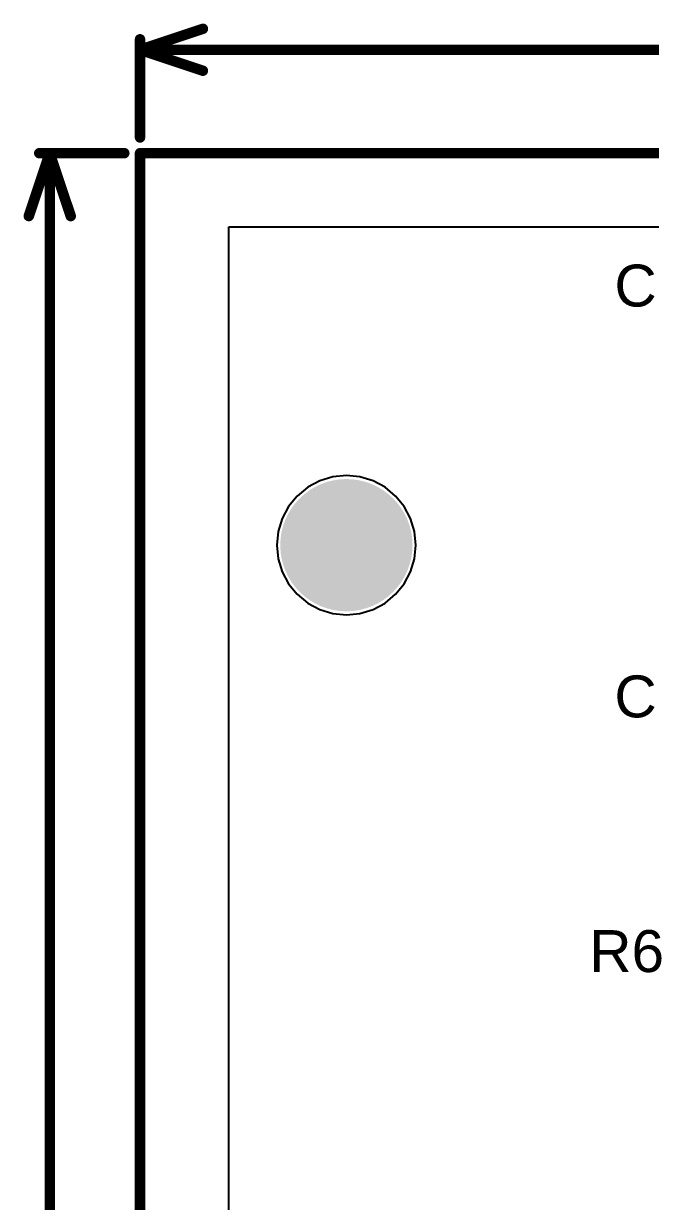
# Model space of a CAD drawing. Header units: millimetres. Extents: x -0.31 to 1.46, y -0.34 to 2.98.
# Drawn here: x -0.308 to 0.29, y 1.854 to 2.978 of the extents above; entities that cross this region are included whole.
import ezdxf

# ---------------------------------------------------------------- set-up
doc = ezdxf.new("R2010")
doc.units = ezdxf.units.MM
doc.header["$MEASUREMENT"] = 0
for name, color, linetype in [('BottomLayer', 5, 'Continuous'), ('BottomSolder', 6, 'Continuous'), ('Mechanical1', 6, 'Continuous'), ('Mechanical2', 216, 'Continuous'), ('MultiLayer', 9, 'Continuous'), ('PadHoleLayer', 156, 'Continuous'), ('TopLayer', 1, 'Continuous'), ('TopOverlay', 2, 'Continuous'), ('TopSolder', 216, 'Continuous')]:
    doc.layers.add(name, color=color, linetype=linetype)
doc.styles.add('Arial', font='', dxfattribs={"height": 0.2})
doc.styles.get('Arial').set_extended_font_data('Arial')

msp = doc.modelspace()

# ---------------------------------------------------------------- hatches: boundary and pattern name
at = {"layer": 'BottomLayer'}
h = msp.add_hatch(color=5, dxfattribs=at)
edge = h.paths.add_edge_path()
edge.add_arc((0, 2.4803), 0.0591, 0, 360)
at = {"layer": 'BottomSolder'}
h = msp.add_hatch(color=6, dxfattribs=at)
edge = h.paths.add_edge_path()
edge.add_arc((0, 2.4803), 0.0631, 0, 360)
at = {"layer": 'MultiLayer'}
h = msp.add_hatch(color=9, dxfattribs=at)
edge = h.paths.add_edge_path()
edge.add_arc((0, 2.4803), 0.0591, 0, 360)
at = {"layer": 'PadHoleLayer'}
h = msp.add_hatch(color=156, dxfattribs=at)
edge = h.paths.add_edge_path()
edge.add_arc((0, 2.4803), 0.0591, 0, 360)
at = {"layer": 'TopLayer'}
h = msp.add_hatch(color=1, dxfattribs=at)
edge = h.paths.add_edge_path()
edge.add_arc((0, 2.4803), 0.0591, 0, 360)
at = {"layer": 'TopSolder'}
h = msp.add_hatch(color=216, dxfattribs=at)
edge = h.paths.add_edge_path()
edge.add_arc((0, 2.4803), 0.0631, 0, 360)

# ---------------------------------------------------------------- linework, layer by layer
at = {"layer": 'BottomLayer'}
for p, q in [((-0.112, -0.26), (-0.112, 2.784)), ((-0.112, 2.784), (0.5118, 2.784)), ((-0.0254, 2.5416), (-0.0369, 2.5355)), ((-0.0129, 2.5454), (-0.0254, 2.5416)), ((0, 2.5467), (-0.0129, 2.5454)), ((0.0129, 2.5454), (0, 2.5467)), ((0.0254, 2.5416), (0.0129, 2.5454)), ((0.0369, 2.5355), (0.0254, 2.5416)), ((-0.0369, 2.5355), (-0.0469, 2.5272)), ((0.0469, 2.5272), (0.0369, 2.5355)), ((-0.0469, 2.5272), (-0.0552, 2.5172)), ((0.0552, 2.5172), (0.0469, 2.5272)), ((-0.0552, 2.5172), (-0.0613, 2.5057)), ((0.0613, 2.5057), (0.0552, 2.5172)), ((-0.0613, 2.5057), (-0.0651, 2.4933)), ((0.0651, 2.4933), (0.0613, 2.5057)), ((-0.0651, 2.4933), (-0.0664, 2.4803)), ((0.0664, 2.4803), (0.0651, 2.4933)), ((-0.0664, 2.4803), (-0.0651, 2.4674)), ((0.0651, 2.4674), (0.0664, 2.4803)), ((-0.0651, 2.4674), (-0.0613, 2.4549)), ((0.0613, 2.4549), (0.0651, 2.4674)), ((-0.0613, 2.4549), (-0.0552, 2.4434)), ((0.0552, 2.4434), (0.0613, 2.4549)), ((-0.0552, 2.4434), (-0.0469, 2.4334)), ((0.0469, 2.4334), (0.0552, 2.4434)), ((-0.0469, 2.4334), (-0.0369, 2.4251)), ((0.0369, 2.4251), (0.0469, 2.4334)), ((-0.0369, 2.4251), (-0.0254, 2.419)), ((-0.0254, 2.419), (-0.0129, 2.4152)), ((0.0129, 2.4152), (0.0254, 2.419)), ((0.0254, 2.419), (0.0369, 2.4251)), ((-0.0129, 2.4152), (0, 2.4139)), ((0, 2.4139), (0.0129, 2.4152))]:
    msp.add_line(p, q, dxfattribs=at)
at = {"layer": 'Mechanical1', "const_width": 0.01}
for points in [[(-0.1969, 2.953), (-0.1369, 2.973)], [(-0.1969, 2.8693), (-0.1969, 2.963)], [(-0.1969, 2.953), (-0.1369, 2.933)], [(-0.1969, 2.953), (0.403, 2.953)], [(-0.303, 2.7943), (-0.283, 2.8543)], [(-0.293, 2.8543), (-0.2119, 2.8543)], [(-0.283, 2.8543), (-0.263, 2.7943)], [(-0.283, 1.4498), (-0.283, 2.8543)]]:
    msp.add_lwpolyline(points, dxfattribs=at)
at = {"layer": 'Mechanical1', "const_width": 0.005}
for points in [[(-0.1994, 2.963, 1), (-0.1944, 2.963, 1)], [(-0.1394, 2.973, 1), (-0.1344, 2.973, 1)], [(-0.1994, 2.953, 1), (-0.1944, 2.953, 1)], [(-0.1994, 2.953, 1), (-0.1944, 2.953, 1)], [(-0.1994, 2.953, 1), (-0.1944, 2.953, 1)], [(-0.1394, 2.933, 1), (-0.1344, 2.933, 1)], [(-0.1994, 2.8693, 1), (-0.1944, 2.8693, 1)], [(-0.2955, 2.8543, 1), (-0.2905, 2.8543, 1)], [(-0.2855, 2.8543, 1), (-0.2805, 2.8543, 1)], [(-0.2855, 2.8543, 1), (-0.2805, 2.8543, 1)], [(-0.2855, 2.8543, 1), (-0.2805, 2.8543, 1)], [(-0.2144, 2.8543, 1), (-0.2094, 2.8543, 1)], [(-0.3055, 2.7943, 1), (-0.3005, 2.7943, 1)], [(-0.2655, 2.7943, 1), (-0.2605, 2.7943, 1)]]:
    msp.add_lwpolyline(points, format="xyb", close=True, dxfattribs=at)
at = {"layer": 'Mechanical2', "const_width": 0.01}
for points in [[(-0.1969, -0.3346), (-0.1969, 2.8543)], [(-0.1969, 2.8543), (1.4567, 2.8543)]]:
    msp.add_lwpolyline(points, dxfattribs=at)
at = {"layer": 'Mechanical2', "const_width": 0.005}
msp.add_lwpolyline([(-0.1994, 2.8543, 1), (-0.1944, 2.8543, 1)], format="xyb", close=True, dxfattribs=at)
msp.add_lwpolyline([(-0.1994, 2.8543, 1), (-0.1944, 2.8543, 1)], format="xyb", close=True, dxfattribs=at)
at = {"layer": 'TopLayer'}
for p, q in [((-0.112, -0.26), (-0.112, 2.784)), ((-0.112, 2.784), (1.374, 2.784)), ((-0.0254, 2.5416), (-0.0369, 2.5355)), ((-0.0129, 2.5454), (-0.0254, 2.5416)), ((0, 2.5467), (-0.0129, 2.5454)), ((0.0129, 2.5454), (0, 2.5467)), ((0.0254, 2.5416), (0.0129, 2.5454)), ((0.0369, 2.5355), (0.0254, 2.5416)), ((-0.0369, 2.5355), (-0.0469, 2.5272)), ((0.0469, 2.5272), (0.0369, 2.5355)), ((-0.0469, 2.5272), (-0.0552, 2.5172)), ((0.0552, 2.5172), (0.0469, 2.5272)), ((-0.0552, 2.5172), (-0.0613, 2.5057)), ((0.0613, 2.5057), (0.0552, 2.5172)), ((-0.0613, 2.5057), (-0.0651, 2.4933)), ((0.0651, 2.4933), (0.0613, 2.5057)), ((-0.0651, 2.4933), (-0.0664, 2.4803)), ((0.0664, 2.4803), (0.0651, 2.4933)), ((-0.0664, 2.4803), (-0.0651, 2.4674)), ((0.0651, 2.4674), (0.0664, 2.4803)), ((-0.0651, 2.4674), (-0.0613, 2.4549)), ((0.0613, 2.4549), (0.0651, 2.4674)), ((-0.0613, 2.4549), (-0.0552, 2.4434)), ((0.0552, 2.4434), (0.0613, 2.4549)), ((-0.0552, 2.4434), (-0.0469, 2.4334)), ((0.0469, 2.4334), (0.0552, 2.4434)), ((-0.0469, 2.4334), (-0.0369, 2.4251)), ((0.0369, 2.4251), (0.0469, 2.4334)), ((-0.0369, 2.4251), (-0.0254, 2.419)), ((-0.0254, 2.419), (-0.0129, 2.4152)), ((0.0129, 2.4152), (0.0254, 2.419)), ((0.0254, 2.419), (0.0369, 2.4251)), ((-0.0129, 2.4152), (0, 2.4139)), ((0, 2.4139), (0.0129, 2.4152))]:
    msp.add_line(p, q, dxfattribs=at)

# ---------------------------------------------------------------- texts
at = {"layer": 'TopOverlay', "style": 'Arial'}
for s, p in [('C26', (0.2557, 2.708)), ('C32', (0.2557, 2.316)), ('R6', (0.2317, 2.073))]:
    msp.add_text(s, height=0.04, dxfattribs=at).set_placement(p)

doc.saveas('drawing.dxf')
